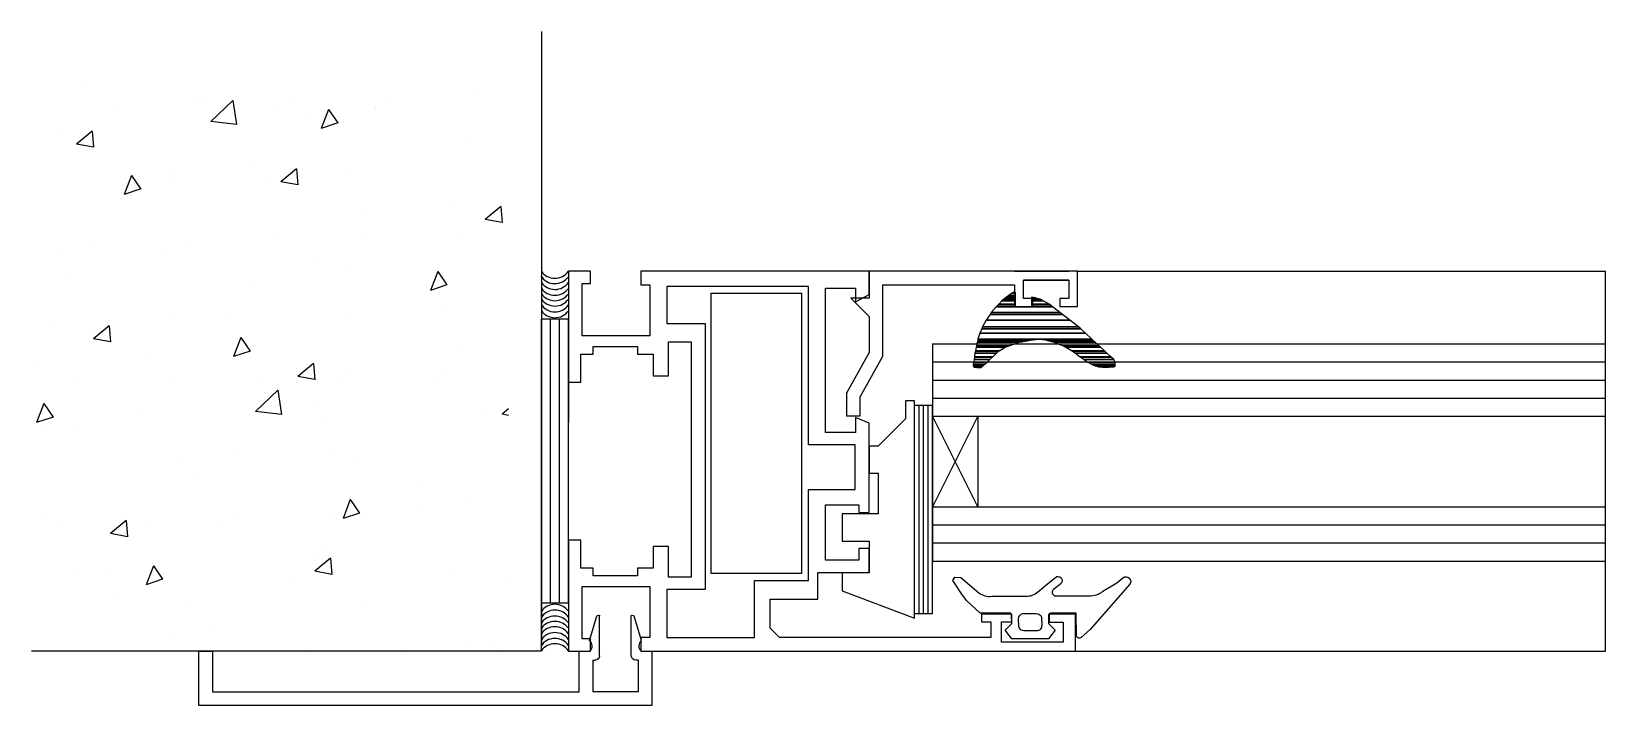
# Model space of a CAD drawing. Header units: millimetres. Extents: x 128.98 to 130.52, y 96.54 to 97.67.
# Drawn here: x 129.3898 to 129.5636, y 96.8865 to 96.961 of the extents above; entities that cross this region are included whole.
import ezdxf

# ---------------------------------------------------------------- set-up
doc = ezdxf.new("R2010")
doc.units = ezdxf.units.MM
doc.linetypes.add('CENTER', pattern=[2, 1.25, -0.25, 0.25, -0.25])
for name, color, linetype in [('ACCES', 1, 'Continuous'), ('JOINT', 3, 'Continuous'), ('PARC', 8, 'Continuous'), ('PROFIL', 7, 'Continuous')]:
    doc.layers.add(name, color=color, linetype=linetype)
doc.styles.add('2', font='SCRIPTC.SHX', dxfattribs={"height": 0.2})
doc.styles.add('ROMANS', font='romans')

# ---------------------------------------------------------------- blocks, each defined once
blk = doc.blocks.new('*X22')
at = {"color": 0}
for p, q in [((384.88, -1135.36), (384.88, -1135.36)), ((388.87, -1136.15), (390.97, -1135.34)), ((388.87, -1136.15), (390.36, -1137.15)), ((390.36, -1137.16), (390.97, -1135.34)), ((391.25, -1135.76), (391.25, -1135.76)), ((400.89, -1136.03), (400.89, -1136.03)), ((359.17, -1138.03), (359.17, -1138.03)), ((372.38, -1138.24), (372.38, -1138.24)), ((379.89, -1137.25), (379.89, -1137.25)), ((402.2, -1137.71), (402.2, -1137.71)), ((358.75, -1141.47), (360.2, -1139.74)), ((360.54, -1141.62), (360.2, -1139.74)), ((375.19, -1138.71), (375.19, -1138.71)), ((386.62, -1139.96), (386.62, -1139.96)), ((391.2, -1139.39), (391.2, -1139.39)), ((407.22, -1140.06), (407.22, -1140.06)), ((353.43, -1140.74), (353.43, -1140.74)), ((358.75, -1141.47), (360.54, -1141.62)), ((371.47, -1141.88), (371.47, -1141.88)), ((380.27, -1143.35), (381.72, -1141.63)), ((382.06, -1143.51), (381.71, -1141.63)), ((380.27, -1143.35), (382.06, -1143.51)), ((401.79, -1145.23), (403.23, -1143.51)), ((403.58, -1145.39), (403.23, -1143.51)), ((407.37, -1143.56), (407.37, -1143.56)), ((356.06, -1143.99), (356.06, -1143.99)), ((363.66, -1145.82), (365.76, -1145.02)), ((365.15, -1146.83), (365.76, -1145.02)), ((401.79, -1145.23), (403.58, -1145.39)), ((402.3, -1145.1), (402.3, -1145.1)), ((409.81, -1144.11), (409.81, -1144.11)), ((363.66, -1145.82), (365.16, -1146.83)), ((389.88, -1146.57), (389.88, -1146.57)), ((383.36, -1147.59), (383.36, -1147.59)), ((401.84, -1147.7), (401.84, -1147.7)), ((406.78, -1148.23), (408.88, -1147.42)), ((406.78, -1148.23), (408.27, -1149.23)), ((408.27, -1149.23), (408.88, -1147.42)), ((362.89, -1149.93), (362.89, -1149.93)), ((364.48, -1150.08), (364.48, -1150.08)), ((371.99, -1149.09), (371.99, -1149.09)), ((372.38, -1149.57), (372.38, -1149.57)), ((378.91, -1150.61), (378.91, -1150.61)), ((386.25, -1149.94), (386.25, -1149.94)), ((414.56, -1150.15), (414.56, -1150.15)), ((371.1, -1151.87), (371.1, -1151.87)), ((394.92, -1151.28), (394.92, -1151.28)), ((410.94, -1151.96), (410.94, -1151.96)), ((354.89, -1152.57), (354.89, -1152.57)), ((355.7, -1153.98), (355.7, -1153.98)), ((397.07, -1153.15), (397.07, -1153.15)), ((355.37, -1157), (357.71, -1154.57)), ((358.04, -1157.41), (357.71, -1154.57)), ((401.92, -1155.94), (401.92, -1155.94)), ((413.28, -1154.44), (413.28, -1154.44)), ((355.37, -1157), (358.04, -1157.41)), ((379.57, -1156.16), (379.57, -1156.16)), ((381.57, -1157.9), (383.67, -1157.1)), ((383.06, -1158.91), (383.67, -1157.1)), ((394.41, -1156.93), (394.41, -1156.93)), ((401.47, -1157.68), (401.47, -1157.68)), ((362.07, -1159.16), (362.07, -1159.16)), ((375.46, -1159.42), (375.46, -1159.42)), ((381.57, -1157.9), (383.06, -1158.91)), ((364.1, -1160.92), (364.1, -1160.92)), ((385.89, -1159.93), (385.89, -1159.93)), ((387.39, -1161.97), (389.73, -1159.53)), ((390.06, -1162.38), (389.73, -1159.53)), ((356.59, -1161.91), (356.59, -1161.91)), ((362.91, -1164.03), (364.36, -1162.31)), ((364.71, -1164.19), (364.36, -1162.31)), ((370.74, -1161.85), (370.74, -1161.85)), ((387.39, -1161.97), (390.06, -1162.38)), ((355.33, -1163.96), (355.33, -1163.96)), ((362.91, -1164.03), (364.71, -1164.19)), ((384.43, -1165.91), (385.88, -1164.19)), ((386.22, -1166.07), (385.88, -1164.19)), ((408.52, -1163.65), (408.52, -1163.65)), ((357.05, -1165.26), (357.05, -1165.26)), ((373.07, -1165.94), (373.07, -1165.94)), ((384.43, -1165.91), (386.23, -1166.07)), ((405.39, -1166.28), (405.39, -1166.28)), ((405.95, -1167.8), (407.4, -1166.07)), ((407.74, -1167.95), (407.4, -1166.07)), ((416.51, -1165.56), (416.51, -1165.56)), ((356.36, -1167.58), (358.46, -1166.77)), ((356.36, -1167.58), (357.86, -1168.59)), ((357.86, -1168.59), (358.46, -1166.77)), ((389.08, -1166.61), (389.08, -1166.61)), ((391.03, -1166.66), (391.03, -1166.66)), ((394.03, -1167.77), (394.03, -1167.77)), ((401.11, -1167.67), (401.11, -1167.67)), ((405.1, -1167.29), (405.1, -1167.29)), ((405.95, -1167.8), (407.74, -1167.95)), ((363.38, -1169.29), (363.38, -1169.29)), ((373.53, -1169.66), (373.53, -1169.66)), ((386.52, -1168.76), (386.52, -1168.76)), ((399.48, -1169.98), (401.58, -1169.18)), ((400.97, -1170.99), (401.58, -1169.18)), ((367.57, -1171.26), (367.57, -1171.26)), ((379.39, -1169.97), (379.39, -1169.97)), ((385.52, -1169.92), (385.52, -1169.92)), ((395.41, -1170.64), (395.41, -1170.64)), ((399.48, -1169.98), (400.97, -1170.99)), ((411.42, -1171.32), (411.42, -1171.32)), ((356.04, -1172.66), (356.04, -1172.66)), ((356.21, -1172.75), (356.21, -1172.75)), ((370.37, -1171.84), (370.37, -1171.84)), ((354.97, -1173.95), (354.97, -1173.95)), ((416.14, -1175.54), (416.14, -1175.54)), ((416.45, -1175.61), (416.45, -1175.61)), ((397.5, -1178.11), (397.5, -1178.11)), ((400.74, -1177.66), (400.74, -1177.66)), ((374.27, -1179.66), (376.37, -1178.85)), ((374.27, -1179.66), (375.76, -1180.66)), ((375.76, -1180.66), (376.37, -1178.85)), ((385.16, -1179.91), (385.16, -1179.91)), ((386.14, -1179.6), (386.14, -1179.6)), ((367.1, -1181.19), (367.1, -1181.19)), ((370.01, -1181.83), (370.01, -1181.83)), ((378.63, -1180.59), (378.63, -1180.59)), ((383.11, -1181.86), (383.11, -1181.86)), ((407.28, -1181.55), (407.28, -1181.55)), ((359.68, -1183.09), (359.68, -1183.09)), ((399.13, -1182.54), (399.13, -1182.54)), ((415.14, -1183.22), (415.14, -1183.22)), ((354.6, -1183.94), (354.6, -1183.94)), ((367.08, -1186.6), (368.52, -1184.87)), ((368.87, -1186.75), (368.52, -1184.87)), ((389.79, -1184.56), (389.79, -1184.56)), ((415.78, -1185.53), (415.78, -1185.53)), ((367.08, -1186.6), (368.87, -1186.75)), ((389.45, -1187.46), (390.04, -1186.76)), ((390.17, -1187.46), (390.04, -1186.76)), ((416.06, -1186.46), (416.06, -1186.46)), ((408.55, -1187.45), (408.55, -1187.45))]:
    blk.add_line(p, q, dxfattribs=at)
blk = doc.blocks.new('AR')
for p, q in [((-9.836, 20.199), (-9.836, 17.699)), ((-8.086, 20.199), (-9.836, 20.199)), ((-8.086, 20.199), (-8.086, 20.074)), ((-6.991, 20.389), (-5.654, 19.972)), ((-7.836, 19.824), (-5.636, 19.824)), ((-8.086, 17.699), (-9.836, 17.699)), ((-8.086, 17.699), (-8.086, 17.824)), ((-7.836, 18.074), (-5.636, 18.074)), ((-6.991, 17.51), (-5.654, 17.927))]:
    blk.add_line(p, q)
blk.add_lwpolyline([(-6.992, 20.389, -0.480341), (-7.586, 20.367), (-7.586, 20.949), (-10.586, 20.949), (-10.586, -4.051), (-7.586, -4.051), (-7.586, -3.301), (-9.836, -3.301), (-9.836, 16.949), (-7.586, 16.949), (-7.586, 17.531, -0.480341), (-6.992, 17.51)], format="xyb")
for centre, radius, start, end in [((-7.836, 20.074), 0.25, 180, 270), ((-5.686, 19.877), 0.1, 0, 71.56505), ((-5.636, 19.874), 0.05, 270, 0), ((-7.836, 17.824), 0.25, 90, 180), ((-5.686, 18.021), 0.1, 288.43495, 0), ((-5.636, 18.024), 0.05, 0, 90)]:
    blk.add_arc(centre, radius, start, end)
blk = doc.blocks.new('2647000')
at = {"layer": 'ACCES'}
for p, q in [((-40.82, 7.59), (-40.82, -15.41)), ((-40.32, 7.59), (-40.32, -15.41)), ((-39.82, 7.59), (-39.82, -15.41))]:
    blk.add_line(p, q, dxfattribs=at)
blk.add_lwpolyline([(-39.32, 7.59), (-41.32, 7.59), (-41.32, -15.41), (-39.32, -15.41)], dxfattribs=at)
blk.add_lwpolyline([(-35.32, -10.91), (-34.32, -10.91), (-34.32, -7.91), (-35.32, -7.91), (-35.32, -3.41), (-31.32, -3.41), (-31.32, -0.41), (-34.32, -0.41), (-34.32, 3.09), (-31.32, 3.09), (-31.32, 5.09), (-39.32, 8.09), (-39.32, -15.91), (-38.32, -15.91), (-38.32, -13.91)], close=True, dxfattribs=at)
blk = doc.blocks.new('2891000')
at = {"layer": 'JOINT'}
for points in [[(-4.81, -0.97), (-4.06, 0), (0, 0), (0.74, -0.97), (0, -1.7), (0.02, -2.63, 0.437315), (0.24, -2.83), (3.49, -2.83), (4.95, -4.19), (5.45, -4.81), (6.5, -6.44), (6.28, -6.81), (5.62, -6.77), (3.64, -5.1, 0.220218), (2.2, -4.72), (-1.73, -4.73, 0.219129), (-3.01, -5.32), (-3.94, -6.06), (-4.82, -6.79, -0.941913), (-5.44, -6.13), (-4.62, -5.47, 0.575211), (-4.73, -4.76), (-8.53, -4.74, 0.163808), (-10.07, -5.25), (-11.61, -6.2), (-12.28, -6.75, -0.908296), (-13.01, -6.01), (-8.64, -1.03), (-7.66, -0.16, -0.490718), (-7.15, -0.26), (-7.11, -2.83), (-4.27, -2.83, 0.400714), (-4.06, -2.63), (-4.06, -1.7), (-4.81, -0.97)], [(-2.71, -0.87), (-1.39, -0.87, -0.351446), (-0.77, -1.37), (-0.75, -2.21, -0.374324), (-1.24, -2.79), (-2.71, -2.81, -0.372254), (-3.3, -2.31), (-3.31, -1.47, -0.421985), (-2.71, -0.87, -0.986857)]]:
    blk.add_lwpolyline(points, format="xyb", dxfattribs=at)
blk = doc.blocks.new('2562000')
blk.add_lwpolyline([(-10, -31), (-10, 0), (0, 0), (0, -31)], close=True)
blk = doc.blocks.new('8050000')
at = {"layer": 'PROFIL'}
blk.add_lwpolyline([(-14.21, 37.9), (-12.47, 37.9), (-12.47, 38.75), (-13.49, 38.75), (-13.49, 40.47), (9.85, 40.47), (10.85, 39.47), (10.85, 36.26), (5.61, 36.26), (5.61, 33.32), (-0.06, 33.32), (-0.06, 30.65), (1.07, 30.65), (1.07, 31.95), (4.76, 31.95), (4.76, 25.82), (1.09, 25.82), (1.09, 26.68), (-0.06, 26.68), (-0.06, 16.82), (1.44, 16.18), (1.44, 17.82), (4.76, 17.82), (4.76, 1.87), (1.44, 1.87), (1.44, 3.41), (-0.06, 2.6), (-0.06, 0), (25.16, 0), (25.16, 1.53), (24.14, 1.53), (24.14, 7.15), (31.62, 7.15), (31.62, 1.36), (30.72, 1.36), (30.72, 0), (33.14, 0), (33.14, 12.26), (31.79, 12.26), (31.79, 9.19), (30.43, 9.19), (30.43, 8.34), (25.5, 8.34), (25.5, 9.19), (23.8, 9.19), (23.8, 11.58), (22.09, 11.58), (22.09, 7.83), (19.58, 7.83), (19.58, 33.83), (22.09, 33.83), (22.09, 30.42), (23.8, 30.42), (23.8, 32.81), (25.5, 32.81), (25.5, 33.66), (30.43, 33.66), (30.43, 32.81), (31.79, 32.81), (31.79, 29.74), (33.14, 29.74), (33.14, 42), (30.72, 42), (30.72, 40.64), (31.62, 40.64), (31.62, 34.85), (24.14, 34.85), (24.14, 40.47), (25.16, 40.47), (25.16, 42), (-22.86, 42), (-22.86, 37.9), (-19.96, 37.9), (-19.96, 38.78), (-21.5, 38.78), (-21.5, 41), (-14.68, 41), (-14.68, 38.75), (-15.82, 38.75), (-15.82, 37.9), (-13.49, 37.9)], dxfattribs=at)
blk.add_lwpolyline([(12.6, 40.47), (12.6, 34.17), (6.64, 34.17), (6.64, 24.12), (1.47, 24.12), (1.47, 19.18), (6.64, 19.18), (6.64, 1.7), (22.26, 1.7), (22.26, 5.79), (18.04, 5.79), (18.04, 35.19), (22.26, 35.19), (22.26, 40.47)], close=True, dxfattribs=at)
blk.add_blockref('2562000', (17.39, 33.43))
blk = doc.blocks.new('2271000')
at = {"layer": 'PARC'}
blk.add_line((3.258, 0.859), (3.858, 0.859), dxfattribs=at)
blk.add_lwpolyline([(3.858, 0.959), (3.858, 1.163), (3.758, 1.163), (3.758, 1.249), (3.951, 1.249), (3.951, 0.859), (1.651, 0.859), (1.651, 1.159), (1.451, 1.159), (1.651, 1.359), (1.651, 1.759), (1.401, 2.209), (1.401, 2.459), (1.551, 2.459), (1.551, 2.248), (1.801, 1.798), (1.801, 1.009), (3.258, 1.009), (3.258, 1.249), (3.458, 1.249), (3.458, 1.163), (3.358, 1.163), (3.358, 0.959), (3.858, 0.959), (3.358, 0.959)], dxfattribs=at)
blk = doc.blocks.new('2896000')
at = {"layer": 'JOINT', "color": 3, "linetype": 'Continuous'}
mesh = blk.add_polyface(dxfattribs=at)
corners = [(20.43, 2.83), (19.81, 2.83), (20.76, 2.85), (19.78, 2.85), (2.87, 2.85), (20.77, 2.86), (19.77, 2.86), (2.89, 2.86), (2.82, 2.86), (20.79, 2.87), (19.76, 2.87), (3.13, 2.87), (2.19, 2.87), (20.8, 2.88), (19.75, 2.88), (3.21, 2.88), (1.51, 2.88), (20.83, 2.91), (19.72, 2.91), (3.64, 2.91), (1.47, 2.91), (20.93, 2.99), (19.63, 2.99), (3.89, 2.99), (1.37, 2.99), (20.92, 3.06), (19.56, 3.06), (4.07, 3.06), (1.29, 3.06), (20.91, 3.16), (19.45, 3.16), (4.39, 3.16), (1.3, 3.16), (20.9, 3.27), (19.33, 3.27), (4.58, 3.27), (1.31, 3.27), (20.85, 3.57), (19.01, 3.57), (5.1, 3.57), (1.34, 3.57), (20.85, 3.57), (19.01, 3.57), (5.11, 3.57), (1.34, 3.57), (20.79, 3.91), (18.64, 3.91), (5.58, 3.91), (1.48, 3.91), (20.79, 3.92), (18.64, 3.92), (5.59, 3.92), (1.49, 3.92), (20.75, 4.24), (18.29, 4.24), (6.04, 4.24), (1.86, 4.24), (20.74, 4.3), (18.22, 4.3), (6.13, 4.3), (1.93, 4.3), (20.69, 4.79), (17.7, 4.79), (6.81, 4.79), (2.46, 4.79), (20.62, 5.07), (17.41, 5.07), (7.2, 5.07), (2.75, 5.07), (20.61, 5.11), (17.34, 5.11), (7.26, 5.11), (2.8, 5.11), (20.49, 5.62), (16.52, 5.62), (8.14, 5.62), (3.35, 5.62), (20.49, 5.64), (16.49, 5.64), (8.16, 5.64), (3.36, 5.64), (20.45, 5.82), (15.96, 5.82), (8.48, 5.82), (3.56, 5.82), (20.36, 6.3), (14.57, 6.3), (9.74, 6.3), (4.08, 6.3), (20.34, 6.37), (14.19, 6.37), (9.93, 6.37), (4.16, 6.37), (20.3, 6.56), (13.23, 6.56), (10.66, 6.56), (4.36, 6.56), (20.29, 6.6), (13.07, 6.6), (10.78, 6.6), (4.4, 6.6), (20.28, 6.63), (12.67, 6.63), (10.92, 6.63), (4.44, 6.63), (20.26, 6.71), (11.87, 6.71), (4.52, 6.71), (19.99, 7.55), (5.42, 7.55), (19.74, 8.15), (6.07, 8.15), (19.63, 8.41), (6.4, 8.41), (19.12, 9.34), (7.57, 9.34), (18.59, 10.15), (8.59, 10.15), (18.42, 10.41), (8.94, 10.41), (12.85, 11.19), (15.07, 11.19), (17.74, 11.19), (9.96, 11.19), (12.85, 11.28), (15.07, 11.28), (17.67, 11.28), (10.08, 11.28), (12.85, 11.55), (15.07, 11.55), (17.4, 11.55), (10.43, 11.55), (12.85, 12), (15.07, 12), (16.95, 12), (11.24, 12), (12.85, 12.23), (15.07, 12.23), (16.68, 12.23), (11.66, 12.23), (12.85, 12.36), (15.07, 12.36), (16.54, 12.36), (12.1, 12.36), (12.85, 12.42), (15.07, 12.42), (16.45, 12.42), (12.31, 12.42), (15.07, 12.52), (16.31, 12.52), (12.85, 12.52), (15.07, 12.76), (15.99, 12.76), (15.07, 13.06), (15.53, 13.06), (15.1, 13.15), (15.39, 13.15), (15.16, 13.19), (15.32, 13.19), (15.23, 13.22)]
mesh.append_faces([[corners[k] for k in face] for face in [(2, 3, 6, 5), (4, 4, 8, 7), (5, 6, 10, 9), (7, 8, 12, 11), (9, 10, 14, 13), (11, 12, 16, 15), (13, 14, 18, 17), (15, 16, 20, 19), (17, 18, 22, 21), (19, 20, 24, 23), (21, 22, 26, 25), (23, 24, 28, 27), (25, 26, 30, 29), (27, 28, 32, 31), (29, 30, 34, 33), (31, 32, 36, 35), (33, 34, 38, 37), (35, 36, 40, 39), (37, 38, 42, 41), (39, 40, 44, 43), (41, 42, 46, 45), (43, 44, 48, 47), (45, 46, 50, 49), (47, 48, 52, 51), (49, 50, 54, 53), (51, 52, 56, 55), (53, 54, 58, 57), (55, 56, 60, 59), (57, 58, 62, 61), (59, 60, 64, 63), (61, 62, 66, 65), (63, 64, 68, 67), (65, 66, 70, 69), (67, 68, 72, 71), (69, 70, 74, 73), (71, 72, 76, 75), (73, 74, 78, 77), (75, 76, 80, 79), (77, 78, 82, 81), (79, 80, 84, 83), (81, 82, 86, 85), (83, 84, 88, 87), (85, 86, 90, 89), (87, 88, 92, 91), (89, 90, 94, 93), (91, 92, 96, 95), (93, 94, 98, 97), (95, 96, 100, 99), (97, 98, 102, 101), (99, 100, 104, 103), (101, 102, 106, 105), (103, 104, 107, 106), (105, 107, 109, 108), (108, 109, 111, 110), (110, 111, 113, 112), (112, 113, 115, 114), (114, 115, 117, 116), (116, 117, 119, 118), (118, 119, 123, 122), (122, 121, 125, 126), (120, 123, 127, 124), (126, 125, 129, 130), (124, 127, 131, 128), (130, 129, 133, 134), (128, 131, 135, 132), (134, 133, 137, 138), (132, 135, 139, 136), (138, 137, 141, 142), (136, 139, 143, 140), (142, 141, 145, 146), (140, 143, 147, 144), (146, 145, 148, 149), (144, 147, 150, 150), (149, 148, 151, 152), (152, 151, 153, 154), (154, 153, 155, 156), (156, 155, 157, 158), (158, 157, 159, 159)]], dxfattribs={"vtx0": -1, "vtx2": -1, "color": 3})
mesh.append_faces([[corners[k] for k in face] for face in [(121, 120)]], dxfattribs={"vtx1": -1, "color": 3})
mesh.append_faces([[corners[k] for k in face] for face in [(0, 1, 3, 2)]], dxfattribs={"vtx2": -1, "color": 3})
blk = doc.blocks.new('A$C2DF10163')
for p, q in [((234.867, 210.442), (234.867, 176.485)), ((236.367, 197.116), (236.367, 188.861)), ((264.466, 197.201), (293.631, 197.201)), ((234.867, 176.23), (234.867, 194.553)), ((236.367, 194.553), (234.867, 194.553)), ((235.367, 178.864), (235.367, 194.553)), ((235.867, 178.864), (235.867, 194.553)), ((236.367, 178.864), (236.367, 194.553)), ((256.472, 193.182), (293.631, 193.182)), ((256.472, 193.182), (256.472, 181.182)), ((256.472, 192.182), (293.631, 192.182)), ((256.472, 191.182), (293.631, 191.182)), ((256.472, 190.182), (293.631, 190.182)), ((256.472, 189.182), (293.631, 189.182)), ((258.972, 184.182), (256.472, 189.182)), ((258.972, 189.182), (256.472, 184.182)), ((258.972, 189.182), (258.972, 184.182)), ((256.472, 184.182), (293.631, 184.182)), ((256.472, 183.182), (293.631, 183.182)), ((256.472, 182.182), (293.631, 182.182)), ((256.472, 181.182), (293.631, 181.182)), ((236.367, 178.864), (234.867, 178.864)), ((236.367, 178.864), (234.867, 178.864)), ((206.713, 176.23), (234.867, 176.23)), ((264.366, 176.201), (293.631, 176.201))]:
    blk.add_line(p, q)
at = {"linetype": 'CENTER'}
blk.add_line((293.631, 176.23), (293.631, 197.201), dxfattribs=at)
for centre, start, end in [((235.62, 197.428), 212.83387, 324.41977), ((235.62, 197.723), 214.93792, 324.41977), ((235.62, 197.106), 214.93792, 324.41977), ((235.62, 196.783), 214.93792, 324.41977), ((235.62, 196.485), 214.93792, 324.41977), ((235.62, 196.19), 214.93792, 324.41977), ((235.62, 195.868), 214.93792, 324.41977), ((235.62, 195.545), 214.93792, 324.41977), ((235.62, 177.872), 35.58023, 145.06208), ((235.62, 177.55), 35.58023, 145.06208), ((235.62, 177.227), 35.58023, 145.06208), ((235.62, 176.932), 35.58023, 145.06208), ((235.62, 176.634), 35.58023, 145.06208), ((235.62, 175.989), 35.58023, 147.16613), ((235.62, 176.312), 35.58023, 145.06208), ((235.62, 175.694), 35.58023, 145.06208)]:
    blk.add_arc(centre, 0.919, start, end)
for name, p, xscale, yscale, zscale, rotation in [('*X22', (-360.673, 384.314), -0.5, 0.5, 0.5, 90), ('8050000', (252.935, 197.201), 0.5, 0.5, 0.5, 180), ('2271000', (244.71, 201.495), -5, 5, 5, 180), ('2647000', (235.812, 182.077), 0.5, 0.5, 0.5, 180), ('2891000', (260.844, 176.884), 0.5, 0.5, 0.5, 180)]:
    blk.add_blockref(name, p, dxfattribs=dict(xscale=xscale, yscale=yscale, zscale=zscale, rotation=rotation))
at = {"xscale": -0.4000000000000909, "yscale": 0.3999999999996362, "zscale": 0.4}
blk.add_blockref('2896000', (267.081, 190.751), dxfattribs=at)
at = {"xscale": -1, "rotation": 270}
blk.add_blockref('AR', (220.012, 183.786), dxfattribs=at)
for tag, p, style in [('ROSY', (683.087, 14.827), '2'), ('30/10/02', (715.706, 4.642), 'ROMANS')]:
    blk.add_attdef(tag, p, '', height=2.88, dxfattribs=dict(style=style))

msp = doc.modelspace()

# ---------------------------------------------------------------- block references
at = {"xscale": 0.002, "yscale": 0.002, "zscale": 0.002}
msp.add_blockref('A$C2DF10163', (128.97633, 96.54007), dxfattribs=at)

doc.saveas('drawing.dxf')
